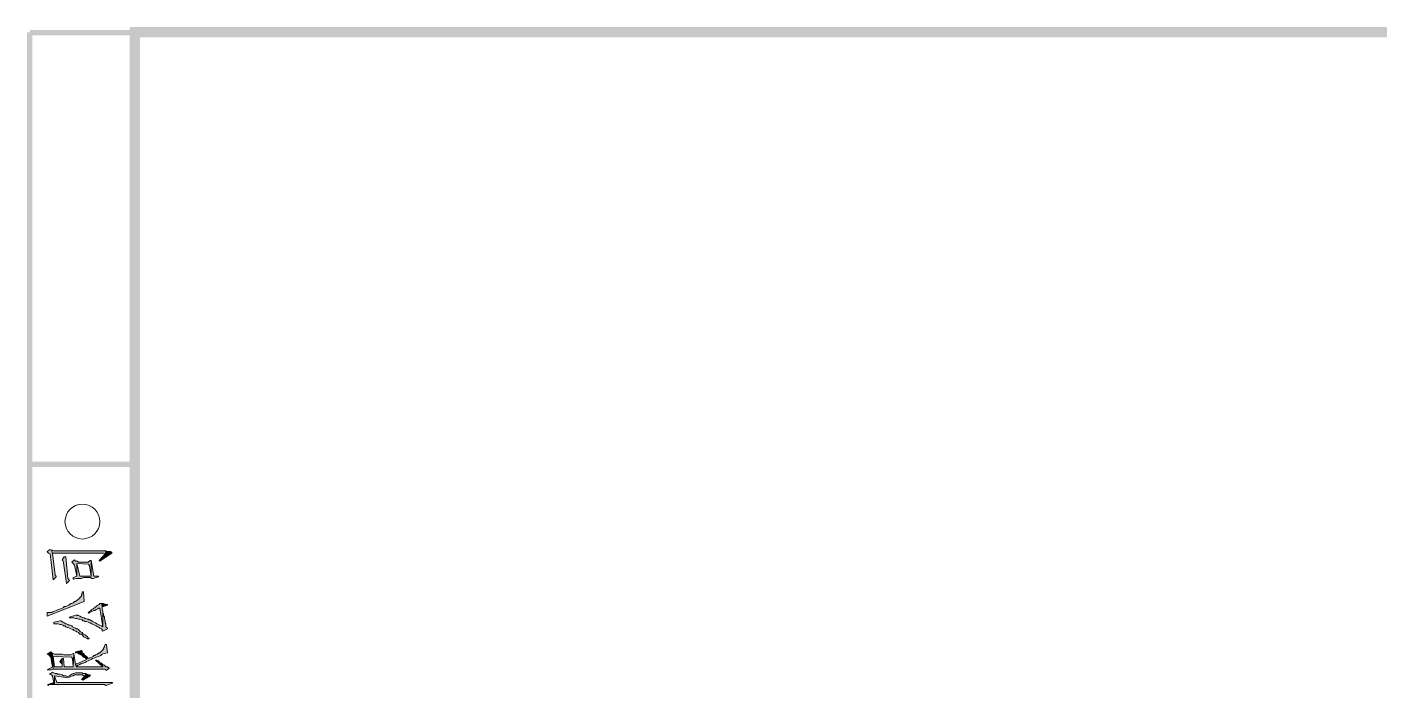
# Model space of a CAD drawing. Header units: millimetres. Extents: x 24 to 410, y 10 to 282.
# Drawn here: x 24 to 101, y 244.4 to 282.2 of the extents above; entities that cross this region are included whole.
import ezdxf

# ---------------------------------------------------------------- set-up
doc = ezdxf.new("R2010")
doc.units = ezdxf.units.MM

msp = doc.modelspace()

# ---------------------------------------------------------------- hatches: boundary and pattern name
h = msp.add_hatch(color=7)
h.dxf.hatch_style = 2
h.paths.add_polyline_path([(24.257, 281.94), (23.960667, 281.94), (24.257, 55.837667)])
h = msp.add_hatch(color=7)
h.dxf.hatch_style = 2
h.paths.add_polyline_path([(23.960667, 281.94), (24.257, 55.837667), (23.960667, 55.837667)])
h = msp.add_hatch(color=7)
h.dxf.hatch_style = 2
h.paths.add_polyline_path([(30.098965, 281.770667), (30.098965, 282.067), (24.129965, 281.770667)])
h = msp.add_hatch(color=7)
h.dxf.hatch_style = 2
h.paths.add_polyline_path([(30.098965, 282.067), (24.129965, 281.770667), (24.129965, 282.067)])
h = msp.add_hatch(color=7)
h.dxf.hatch_style = 2
h.paths.add_polyline_path([(410.379333, 282.236333), (30.395333, 281.643667), (29.802667, 282.236333)])
h = msp.add_hatch(color=7)
h.dxf.hatch_style = 2
h.paths.add_polyline_path([(30.395333, 281.643667), (29.802667, 282.236333), (30.395333, 10.244667)])
h = msp.add_hatch(color=7)
h.dxf.hatch_style = 2
h.paths.add_polyline_path([(29.802667, 282.236333), (30.395333, 10.244667), (29.802667, 9.652)])
h = msp.add_hatch(color=7)
h.dxf.hatch_style = 2
h.paths.add_polyline_path([(409.786667, 281.643667), (410.379333, 282.236333), (30.395333, 281.643667)])
h = msp.add_hatch(color=7)
h.dxf.hatch_style = 2
h.paths.add_polyline_path([(24.13, 257.471333), (24.13, 257.175), (30.099, 257.471333)])
h = msp.add_hatch(color=7)
h.dxf.hatch_style = 2
h.paths.add_polyline_path([(24.13, 257.175), (30.099, 257.471333), (30.099, 257.175)])
h = msp.add_hatch(color=7)
h.dxf.hatch_style = 2
h.paths.add_polyline_path([(25.103667, 252.349), (25.146, 252.306667), (25.188333, 252.264333), (25.273, 252.222), (25.442333, 250.740333), (25.611667, 250.909667), (25.611667, 250.952), (25.569333, 250.994333), (25.569333, 251.036667), (25.4, 252.264333), (25.357667, 252.433667), (25.273, 252.476)])
h = msp.add_hatch(color=7)
h.dxf.hatch_style = 2
h.paths.add_polyline_path([(25.357667, 252.433667), (25.4, 252.264333), (27.897667, 252.264333), (27.94, 252.264333), (28.321, 252.264333), (28.405667, 252.222), (28.448, 252.391333), (25.484667, 252.391333), (25.4, 252.433667)])
h = msp.add_hatch(color=7)
h.dxf.hatch_style = 2
h.paths.add_polyline_path([(25.950369, 251.883333), (25.992702, 251.841), (26.035035, 251.756333), (26.035035, 251.714), (26.204369, 250.528667), (26.373702, 250.698), (26.331369, 250.740333), (26.331369, 250.782667), (26.289035, 250.825), (26.162035, 252.052667), (26.077369, 252.052667)])
h = msp.add_hatch(color=7)
h.dxf.hatch_style = 2
h.paths.add_polyline_path([(26.500667, 251.756333), (26.585333, 251.671667), (26.627667, 251.629333), (26.67, 251.587), (26.797, 250.952), (26.797, 251.671667), (27.474333, 251.629333), (27.474333, 251.587), (27.516667, 251.544667), (27.601333, 250.952), (27.601333, 251.841), (27.559, 251.841), (27.432, 251.756333), (26.881667, 251.756333), (26.839333, 251.798667), (26.712333, 251.798667), (26.67, 251.883333)])
h = msp.add_hatch(color=7)
h.dxf.hatch_style = 2
h.paths.add_polyline_path([(28.067035, 251.841), (28.109369, 251.798667), (28.786702, 252.264333), (28.786702, 252.306667), (28.702035, 252.349), (28.490369, 252.349), (28.448035, 252.391333), (28.405702, 252.222)])
h = msp.add_hatch(color=7)
h.dxf.hatch_style = 2
h.paths.add_polyline_path([(26.585333, 250.867333), (26.585333, 250.782667), (26.627667, 250.782667), (26.754667, 250.825), (27.051, 250.825), (27.178, 250.867333), (27.559, 250.867333), (27.643667, 250.825), (27.728333, 250.825), (28.024667, 250.909667), (28.024667, 250.952), (27.770667, 250.952), (27.601333, 251.841), (27.601333, 250.952), (27.559, 250.952), (26.966333, 250.952), (26.797, 251.671667), (26.797, 250.952)])
h = msp.add_hatch(color=7)
h.dxf.hatch_style = 2
h.paths.add_polyline_path([(25.103667, 248.877667), (25.103667, 248.666), (27.220333, 249.512667), (27.178, 250.063), (27.093333, 250.063), (27.093333, 249.978333), (27.093333, 249.936), (27.051, 249.893667), (27.051, 249.809), (27.008667, 249.766667), (26.966333, 249.724333), (26.924, 249.682), (26.881667, 249.639667), (26.839333, 249.597333), (26.754667, 249.555), (26.712333, 249.512667), (26.67, 249.512667), (26.627667, 249.470333), (26.585333, 249.428), (26.500667, 249.385667), (26.458333, 249.385667), (26.373667, 249.343333), (26.331333, 249.301), (26.246667, 249.258667), (26.162, 249.216333), (26.077333, 249.216333), (26.035, 249.174), (25.950333, 249.131667), (25.865667, 249.089333), (25.738667, 249.047), (25.611667, 249.004667), (25.527, 248.962333), (25.442333, 248.92), (25.4, 248.92), (25.357667, 248.877667)])
h = msp.add_hatch(color=7)
h.dxf.hatch_style = 2
h.paths.add_polyline_path([(26.373667, 248.623667), (26.373667, 248.581333), (26.416, 248.581333), (26.627667, 248.581333), (26.712333, 248.539), (26.797, 248.539), (26.881667, 248.496667), (26.966333, 248.496667), (27.051, 248.454333), (27.093333, 248.454333), (27.135667, 248.412), (27.220333, 248.412), (27.262667, 248.369667), (27.347333, 248.369667), (27.432, 248.327333), (27.516667, 248.285), (27.559, 248.285), (27.643667, 248.242667), (27.728333, 248.200333), (27.813, 248.158), (27.897667, 248.115667), (27.982333, 248.073333), (28.067, 248.031), (28.109333, 247.988667), (28.194, 247.946333), (28.236333, 247.904), (28.236333, 247.861667), (28.278667, 247.819333), (28.532667, 247.946333), (28.532667, 247.988667), (28.490333, 248.031), (28.448, 248.073333), (28.448, 248.242667), (28.405667, 248.285), (28.405667, 248.412), (28.363333, 248.496667), (28.363333, 248.623667), (28.321, 248.708333), (28.321, 248.793), (28.278667, 248.877667), (28.278667, 248.073333), (28.194, 248.115667), (28.109333, 248.158), (28.024667, 248.200333), (27.94, 248.242667), (27.855333, 248.285), (27.770667, 248.327333), (27.686, 248.369667), (27.643667, 248.412), (27.559, 248.454333), (27.474333, 248.454333), (27.432, 248.496667), (27.389667, 248.496667), (27.305, 248.539), (27.262667, 248.539), (27.220333, 248.581333), (27.178, 248.581333), (27.051, 248.623667), (26.966333, 248.666), (26.881667, 248.708333), (26.839333, 248.708333), (26.797, 248.750667)])
h = msp.add_hatch(color=7)
h.dxf.hatch_style = 2
h.paths.add_polyline_path([(27.432, 248.877667), (27.474333, 248.835333), (27.516667, 248.877667), (27.601333, 248.92), (27.686, 248.962333), (27.770667, 249.004667), (27.813, 249.004667), (27.897667, 249.047), (27.982333, 249.089333), (28.024667, 249.131667), (28.109333, 249.131667), (28.278667, 248.073333), (28.278667, 248.962333), (28.236333, 249.089333), (28.236333, 249.216333), (28.194, 249.385667), (28.109333, 249.385667), (28.067, 249.343333), (27.982333, 249.301), (27.94, 249.258667), (27.897667, 249.216333), (27.813, 249.174), (27.728333, 249.089333), (27.643667, 249.047), (27.559, 248.962333)])
h = msp.add_hatch(color=7)
h.dxf.hatch_style = 2
h.paths.add_polyline_path([(28.194, 249.385667), (28.236333, 249.216333), (28.321, 249.216333), (28.363333, 249.258667), (28.448, 249.258667), (28.532667, 249.301), (28.532667, 249.343333), (28.448, 249.343333), (28.321, 249.385667)])
h = msp.add_hatch(color=7)
h.dxf.hatch_style = 2
h.paths.add_polyline_path([(25.484667, 248.327333), (25.484667, 248.242667), (25.527, 248.242667), (25.738667, 248.242667), (25.823333, 248.200333), (25.908, 248.200333), (25.992667, 248.158), (26.035, 248.115667), (26.119667, 248.115667), (26.162, 248.073333), (26.246667, 248.031), (26.289, 248.031), (26.373667, 247.988667), (26.458333, 247.946333), (26.543, 247.904), (26.585333, 247.904), (26.627667, 247.861667), (26.712333, 247.819333), (26.754667, 247.819333), (26.797, 247.777), (26.881667, 247.734667), (26.924, 247.692333), (26.966333, 247.65), (27.051, 247.65), (27.093333, 247.607667), (27.178, 247.523), (27.220333, 247.480667), (27.305, 247.438333), (27.389667, 247.396), (27.432, 247.353667), (27.516667, 247.396), (27.432, 247.438333), (27.389667, 247.523), (27.305, 247.565333), (27.262667, 247.607667), (27.178, 247.65), (27.135667, 247.692333), (27.093333, 247.734667), (27.008667, 247.777), (26.966333, 247.819333), (26.924, 247.861667), (26.881667, 247.904), (26.839333, 247.946333), (26.754667, 247.946333), (26.712333, 247.988667), (26.627667, 248.031), (26.543, 248.073333), (26.500667, 248.115667), (26.416, 248.158), (26.331333, 248.158), (26.289, 248.200333), (26.204333, 248.242667), (26.162, 248.242667), (26.077333, 248.285), (25.992667, 248.327333), (25.950333, 248.369667), (25.908, 248.412), (25.865667, 248.412)])
h = msp.add_hatch(color=7)
h.dxf.hatch_style = 2
h.paths.add_polyline_path([(25.103667, 246.507), (25.188333, 246.464667), (25.230667, 246.422333), (25.273, 246.38), (25.315333, 246.337667), (25.4, 245.787333), (25.4, 246.549333), (25.315333, 246.634)])
h = msp.add_hatch(color=7)
h.dxf.hatch_style = 2
h.paths.add_polyline_path([(25.103667, 245.618), (25.357667, 245.618), (25.442333, 245.660333), (25.442333, 246.38), (26.500667, 246.337667), (26.500667, 246.295333), (26.543, 246.253), (26.585333, 245.787333), (26.627667, 246.549333), (26.585333, 246.549333), (26.458333, 246.464667), (26.077333, 246.464667), (25.950333, 246.507), (25.569333, 246.507), (25.527, 246.507), (25.442333, 246.549333), (25.4, 246.549333), (25.4, 245.787333)])
h = msp.add_hatch(color=7)
h.dxf.hatch_style = 2
h.paths.add_polyline_path([(25.442333, 245.660333), (28.405667, 245.660333), (28.448, 245.575667), (28.659667, 245.702667), (28.617333, 245.702667), (28.617333, 245.745), (28.575, 245.745), (28.532667, 245.787333), (28.448, 245.787333), (28.405667, 245.829667), (28.363333, 245.872), (28.278667, 245.914333), (28.278667, 245.787333), (26.754667, 245.787333), (26.754667, 245.829667), (26.712333, 245.914333), (26.627667, 246.549333), (26.585333, 245.787333), (26.077333, 245.787333), (26.035, 246.253), (25.950333, 246.253), (25.950333, 245.787333), (25.527, 245.787333), (25.442333, 246.38)])
h = msp.add_hatch(color=7)
h.dxf.hatch_style = 2
h.paths.add_polyline_path([(26.712333, 245.914333), (26.754667, 245.829667), (26.797, 245.829667), (26.839333, 245.872), (26.881667, 245.872), (26.966333, 245.914333), (27.008667, 245.956667), (27.051, 245.956667), (27.135667, 245.999), (27.178, 245.999), (27.262667, 246.041333), (27.347333, 246.083667), (27.432, 246.126), (27.516667, 246.168333), (27.601333, 246.210667), (27.686, 246.253), (27.813, 246.295333), (27.897667, 246.337667), (28.024667, 246.38), (28.151667, 246.422333), (28.236333, 246.507), (28.363333, 246.549333), (28.532667, 246.591667), (28.490333, 247.057333), (28.405667, 247.057333), (28.363333, 246.972667), (28.363333, 246.930333), (28.321, 246.845667), (28.321, 246.803333), (28.278667, 246.761), (28.236333, 246.718667), (28.194, 246.676333), (28.151667, 246.634), (28.109333, 246.591667), (28.067, 246.591667), (28.024667, 246.549333), (27.982333, 246.549333), (27.982333, 246.507), (27.94, 246.507), (27.855333, 246.464667), (27.813, 246.422333), (27.770667, 246.422333), (27.728333, 246.38), (27.643667, 246.337667), (27.559, 246.295333), (27.516667, 246.295333), (27.432, 246.253), (27.389667, 246.337667), (27.347333, 246.210667), (27.262667, 246.168333), (27.178, 246.126), (27.093333, 246.083667), (26.966333, 246.041333), (26.881667, 245.999), (26.754667, 245.956667)])
h = msp.add_hatch(color=7)
h.dxf.hatch_style = 2
h.paths.add_polyline_path([(26.712333, 246.591667), (26.797, 246.591667), (26.881667, 246.549333), (26.924, 246.507), (27.008667, 246.507), (27.008667, 246.464667), (27.051, 246.464667), (27.093333, 246.422333), (27.135667, 246.38), (27.178, 246.337667), (27.262667, 246.295333), (27.305, 246.253), (27.347333, 246.210667), (27.389667, 246.337667), (27.347333, 246.38), (27.262667, 246.422333), (27.220333, 246.464667), (27.220333, 246.507), (27.178, 246.549333), (27.135667, 246.549333), (27.093333, 246.591667), (27.093333, 246.676333), (27.051, 246.718667), (26.712333, 246.634)])
h = msp.add_hatch(color=7)
h.dxf.hatch_style = 2
h.paths.add_polyline_path([(25.823333, 246.083667), (25.865667, 246.041333), (25.908, 245.999), (25.950333, 245.956667), (25.950333, 245.787333), (25.950333, 246.253)])
h = msp.add_hatch(color=7)
h.dxf.hatch_style = 2
h.paths.add_polyline_path([(27.855333, 246.168333), (28.278667, 245.787333), (28.278667, 245.914333), (28.194, 245.999), (28.109333, 246.041333), (28.024667, 246.126), (27.94, 246.168333)])
h = msp.add_hatch(color=7)
h.dxf.hatch_style = 2
h.paths.add_polyline_path([(25.230667, 245.364), (25.273, 245.364), (25.357667, 245.321667), (25.4, 245.279333), (25.4, 245.237), (25.484667, 244.898333), (25.484667, 244.771333), (25.527, 244.771333), (25.527, 245.279333), (26.289, 245.152333), (26.373667, 245.194667), (26.458333, 245.237), (26.543, 245.279333), (26.585333, 245.279333), (26.67, 245.321667), (27.093333, 245.321667), (27.178, 245.279333), (27.262667, 245.279333), (27.305, 245.406333), (27.135667, 245.406333), (27.093333, 245.448667), (26.712333, 245.448667), (26.627667, 245.406333), (26.585333, 245.406333), (26.500667, 245.364), (26.458333, 245.321667), (26.373667, 245.279333), (26.289, 245.237), (26.162, 245.279333), (26.035, 245.279333), (25.950333, 245.321667), (25.823333, 245.364), (25.696333, 245.364), (25.654, 245.406333), (25.569333, 245.406333), (25.484667, 245.448667), (25.4, 245.491)])
h = msp.add_hatch(color=7)
h.dxf.hatch_style = 2
h.paths.add_polyline_path([(25.527, 244.771333), (27.94, 244.771333), (28.024667, 244.771333), (28.363333, 244.771333), (28.448, 244.729), (28.829, 244.856), (28.829, 244.898333), (28.321, 244.898333), (25.654, 244.898333), (25.527, 245.279333)])
h = msp.add_hatch(color=7)
h.dxf.hatch_style = 2
h.paths.add_polyline_path([(27.051035, 245.067667), (27.135702, 245.025333), (27.559035, 245.279333), (27.559035, 245.321667), (27.474369, 245.321667), (27.389702, 245.364), (27.305035, 245.406333), (27.262702, 245.279333)])
h = msp.add_hatch(color=7)
h.dxf.hatch_style = 2
h.paths.add_polyline_path([(25.146, 244.771333), (25.146, 244.729), (25.230667, 244.771333), (25.484667, 244.771333), (25.484667, 244.898333)])

# ---------------------------------------------------------------- linework, layer by layer
at = {"color": 7, "lineweight": 0}
for points in [[(25.103667, 252.349), (25.146, 252.306667), (25.188333, 252.264333), (25.273, 252.222), (25.442333, 250.740333), (25.611667, 250.909667), (25.611667, 250.952), (25.569333, 250.994333), (25.569333, 251.036667), (25.4, 252.264333), (25.357667, 252.433667), (25.273, 252.476)], [(25.357667, 252.433667), (25.4, 252.264333), (27.897667, 252.264333), (27.94, 252.264333), (28.321, 252.264333), (28.405667, 252.222), (28.448, 252.391333), (25.484667, 252.391333), (25.4, 252.433667)], [(25.950369, 251.883333), (25.992702, 251.841), (26.035035, 251.756333), (26.035035, 251.714), (26.204369, 250.528667), (26.373702, 250.698), (26.331369, 250.740333), (26.331369, 250.782667), (26.289035, 250.825), (26.162035, 252.052667), (26.077369, 252.052667)], [(26.500667, 251.756333), (26.585333, 251.671667), (26.627667, 251.629333), (26.67, 251.587), (26.797, 250.952), (26.797, 251.671667), (27.474333, 251.629333), (27.474333, 251.587), (27.516667, 251.544667), (27.601333, 250.952), (27.601333, 251.841), (27.559, 251.841), (27.432, 251.756333), (26.881667, 251.756333), (26.839333, 251.798667), (26.712333, 251.798667), (26.67, 251.883333)], [(28.067035, 251.841), (28.109369, 251.798667), (28.786702, 252.264333), (28.786702, 252.306667), (28.702035, 252.349), (28.490369, 252.349), (28.448035, 252.391333), (28.405702, 252.222)], [(26.585333, 250.867333), (26.585333, 250.782667), (26.627667, 250.782667), (26.754667, 250.825), (27.051, 250.825), (27.178, 250.867333), (27.559, 250.867333), (27.643667, 250.825), (27.728333, 250.825), (28.024667, 250.909667), (28.024667, 250.952), (27.770667, 250.952), (27.601333, 251.841), (27.601333, 250.952), (27.559, 250.952), (26.966333, 250.952), (26.797, 251.671667), (26.797, 250.952)], [(25.103667, 248.877667), (25.103667, 248.666), (27.220333, 249.512667), (27.178, 250.063), (27.093333, 250.063), (27.093333, 249.978333), (27.093333, 249.936), (27.051, 249.893667), (27.051, 249.809), (27.008667, 249.766667), (26.966333, 249.724333), (26.924, 249.682), (26.881667, 249.639667), (26.839333, 249.597333), (26.754667, 249.555), (26.712333, 249.512667), (26.67, 249.512667), (26.627667, 249.470333), (26.585333, 249.428), (26.500667, 249.385667), (26.458333, 249.385667), (26.373667, 249.343333), (26.331333, 249.301), (26.246667, 249.258667), (26.162, 249.216333), (26.077333, 249.216333), (26.035, 249.174), (25.950333, 249.131667), (25.865667, 249.089333), (25.738667, 249.047), (25.611667, 249.004667), (25.527, 248.962333), (25.442333, 248.92), (25.4, 248.92), (25.357667, 248.877667)], [(26.373667, 248.623667), (26.373667, 248.581333), (26.416, 248.581333), (26.627667, 248.581333), (26.712333, 248.539), (26.797, 248.539), (26.881667, 248.496667), (26.966333, 248.496667), (27.051, 248.454333), (27.093333, 248.454333), (27.135667, 248.412), (27.220333, 248.412), (27.262667, 248.369667), (27.347333, 248.369667), (27.432, 248.327333), (27.516667, 248.285), (27.559, 248.285), (27.643667, 248.242667), (27.728333, 248.200333), (27.813, 248.158), (27.897667, 248.115667), (27.982333, 248.073333), (28.067, 248.031), (28.109333, 247.988667), (28.194, 247.946333), (28.236333, 247.904), (28.236333, 247.861667), (28.278667, 247.819333), (28.532667, 247.946333), (28.532667, 247.988667), (28.490333, 248.031), (28.448, 248.073333), (28.448, 248.242667), (28.405667, 248.285), (28.405667, 248.412), (28.363333, 248.496667), (28.363333, 248.623667), (28.321, 248.708333), (28.321, 248.793), (28.278667, 248.877667), (28.278667, 248.073333), (28.194, 248.115667), (28.109333, 248.158), (28.024667, 248.200333), (27.94, 248.242667), (27.855333, 248.285), (27.770667, 248.327333), (27.686, 248.369667), (27.643667, 248.412), (27.559, 248.454333), (27.474333, 248.454333), (27.432, 248.496667), (27.389667, 248.496667), (27.305, 248.539), (27.262667, 248.539), (27.220333, 248.581333), (27.178, 248.581333), (27.051, 248.623667), (26.966333, 248.666), (26.881667, 248.708333), (26.839333, 248.708333), (26.797, 248.750667)], [(27.432, 248.877667), (27.474333, 248.835333), (27.516667, 248.877667), (27.601333, 248.92), (27.686, 248.962333), (27.770667, 249.004667), (27.813, 249.004667), (27.897667, 249.047), (27.982333, 249.089333), (28.024667, 249.131667), (28.109333, 249.131667), (28.278667, 248.073333), (28.278667, 248.962333), (28.236333, 249.089333), (28.236333, 249.216333), (28.194, 249.385667), (28.109333, 249.385667), (28.067, 249.343333), (27.982333, 249.301), (27.94, 249.258667), (27.897667, 249.216333), (27.813, 249.174), (27.728333, 249.089333), (27.643667, 249.047), (27.559, 248.962333)], [(28.194, 249.385667), (28.236333, 249.216333), (28.321, 249.216333), (28.363333, 249.258667), (28.448, 249.258667), (28.532667, 249.301), (28.532667, 249.343333), (28.448, 249.343333), (28.321, 249.385667)], [(25.484667, 248.327333), (25.484667, 248.242667), (25.527, 248.242667), (25.738667, 248.242667), (25.823333, 248.200333), (25.908, 248.200333), (25.992667, 248.158), (26.035, 248.115667), (26.119667, 248.115667), (26.162, 248.073333), (26.246667, 248.031), (26.289, 248.031), (26.373667, 247.988667), (26.458333, 247.946333), (26.543, 247.904), (26.585333, 247.904), (26.627667, 247.861667), (26.712333, 247.819333), (26.754667, 247.819333), (26.797, 247.777), (26.881667, 247.734667), (26.924, 247.692333), (26.966333, 247.65), (27.051, 247.65), (27.093333, 247.607667), (27.178, 247.523), (27.220333, 247.480667), (27.305, 247.438333), (27.389667, 247.396), (27.432, 247.353667), (27.516667, 247.396), (27.432, 247.438333), (27.389667, 247.523), (27.305, 247.565333), (27.262667, 247.607667), (27.178, 247.65), (27.135667, 247.692333), (27.093333, 247.734667), (27.008667, 247.777), (26.966333, 247.819333), (26.924, 247.861667), (26.881667, 247.904), (26.839333, 247.946333), (26.754667, 247.946333), (26.712333, 247.988667), (26.627667, 248.031), (26.543, 248.073333), (26.500667, 248.115667), (26.416, 248.158), (26.331333, 248.158), (26.289, 248.200333), (26.204333, 248.242667), (26.162, 248.242667), (26.077333, 248.285), (25.992667, 248.327333), (25.950333, 248.369667), (25.908, 248.412), (25.865667, 248.412)], [(25.103667, 246.507), (25.188333, 246.464667), (25.230667, 246.422333), (25.273, 246.38), (25.315333, 246.337667), (25.4, 245.787333), (25.4, 246.549333), (25.315333, 246.634)], [(25.103667, 245.618), (25.357667, 245.618), (25.442333, 245.660333), (25.442333, 246.38), (26.500667, 246.337667), (26.500667, 246.295333), (26.543, 246.253), (26.585333, 245.787333), (26.627667, 246.549333), (26.585333, 246.549333), (26.458333, 246.464667), (26.077333, 246.464667), (25.950333, 246.507), (25.569333, 246.507), (25.527, 246.507), (25.442333, 246.549333), (25.4, 246.549333), (25.4, 245.787333)], [(25.442333, 245.660333), (28.405667, 245.660333), (28.448, 245.575667), (28.659667, 245.702667), (28.617333, 245.702667), (28.617333, 245.745), (28.575, 245.745), (28.532667, 245.787333), (28.448, 245.787333), (28.405667, 245.829667), (28.363333, 245.872), (28.278667, 245.914333), (28.278667, 245.787333), (26.754667, 245.787333), (26.754667, 245.829667), (26.712333, 245.914333), (26.627667, 246.549333), (26.585333, 245.787333), (26.077333, 245.787333), (26.035, 246.253), (25.950333, 246.253), (25.950333, 245.787333), (25.527, 245.787333), (25.442333, 246.38)], [(26.712333, 245.914333), (26.754667, 245.829667), (26.797, 245.829667), (26.839333, 245.872), (26.881667, 245.872), (26.966333, 245.914333), (27.008667, 245.956667), (27.051, 245.956667), (27.135667, 245.999), (27.178, 245.999), (27.262667, 246.041333), (27.347333, 246.083667), (27.432, 246.126), (27.516667, 246.168333), (27.601333, 246.210667), (27.686, 246.253), (27.813, 246.295333), (27.897667, 246.337667), (28.024667, 246.38), (28.151667, 246.422333), (28.236333, 246.507), (28.363333, 246.549333), (28.532667, 246.591667), (28.490333, 247.057333), (28.405667, 247.057333), (28.363333, 246.972667), (28.363333, 246.930333), (28.321, 246.845667), (28.321, 246.803333), (28.278667, 246.761), (28.236333, 246.718667), (28.194, 246.676333), (28.151667, 246.634), (28.109333, 246.591667), (28.067, 246.591667), (28.024667, 246.549333), (27.982333, 246.549333), (27.982333, 246.507), (27.94, 246.507), (27.855333, 246.464667), (27.813, 246.422333), (27.770667, 246.422333), (27.728333, 246.38), (27.643667, 246.337667), (27.559, 246.295333), (27.516667, 246.295333), (27.432, 246.253), (27.389667, 246.337667), (27.347333, 246.210667), (27.262667, 246.168333), (27.178, 246.126), (27.093333, 246.083667), (26.966333, 246.041333), (26.881667, 245.999), (26.754667, 245.956667)], [(26.712333, 246.591667), (26.797, 246.591667), (26.881667, 246.549333), (26.924, 246.507), (27.008667, 246.507), (27.008667, 246.464667), (27.051, 246.464667), (27.093333, 246.422333), (27.135667, 246.38), (27.178, 246.337667), (27.262667, 246.295333), (27.305, 246.253), (27.347333, 246.210667), (27.389667, 246.337667), (27.347333, 246.38), (27.262667, 246.422333), (27.220333, 246.464667), (27.220333, 246.507), (27.178, 246.549333), (27.135667, 246.549333), (27.093333, 246.591667), (27.093333, 246.676333), (27.051, 246.718667), (26.712333, 246.634)], [(25.823333, 246.083667), (25.865667, 246.041333), (25.908, 245.999), (25.950333, 245.956667), (25.950333, 245.787333), (25.950333, 246.253)], [(27.855333, 246.168333), (28.278667, 245.787333), (28.278667, 245.914333), (28.194, 245.999), (28.109333, 246.041333), (28.024667, 246.126), (27.94, 246.168333)], [(25.230667, 245.364), (25.273, 245.364), (25.357667, 245.321667), (25.4, 245.279333), (25.4, 245.237), (25.484667, 244.898333), (25.484667, 244.771333), (25.527, 244.771333), (25.527, 245.279333), (26.289, 245.152333), (26.373667, 245.194667), (26.458333, 245.237), (26.543, 245.279333), (26.585333, 245.279333), (26.67, 245.321667), (27.093333, 245.321667), (27.178, 245.279333), (27.262667, 245.279333), (27.305, 245.406333), (27.135667, 245.406333), (27.093333, 245.448667), (26.712333, 245.448667), (26.627667, 245.406333), (26.585333, 245.406333), (26.500667, 245.364), (26.458333, 245.321667), (26.373667, 245.279333), (26.289, 245.237), (26.162, 245.279333), (26.035, 245.279333), (25.950333, 245.321667), (25.823333, 245.364), (25.696333, 245.364), (25.654, 245.406333), (25.569333, 245.406333), (25.484667, 245.448667), (25.4, 245.491)], [(25.527, 244.771333), (27.94, 244.771333), (28.024667, 244.771333), (28.363333, 244.771333), (28.448, 244.729), (28.829, 244.856), (28.829, 244.898333), (28.321, 244.898333), (25.654, 244.898333), (25.527, 245.279333)], [(27.051035, 245.067667), (27.135702, 245.025333), (27.559035, 245.279333), (27.559035, 245.321667), (27.474369, 245.321667), (27.389702, 245.364), (27.305035, 245.406333), (27.262702, 245.279333)], [(25.146, 244.771333), (25.146, 244.729), (25.230667, 244.771333), (25.484667, 244.771333), (25.484667, 244.898333)]]:
    msp.add_lwpolyline(points, close=True, dxfattribs=at)
msp.add_circle((27.114535, 254.0635), 0.994833, dxfattribs=at)

doc.saveas('drawing.dxf')
